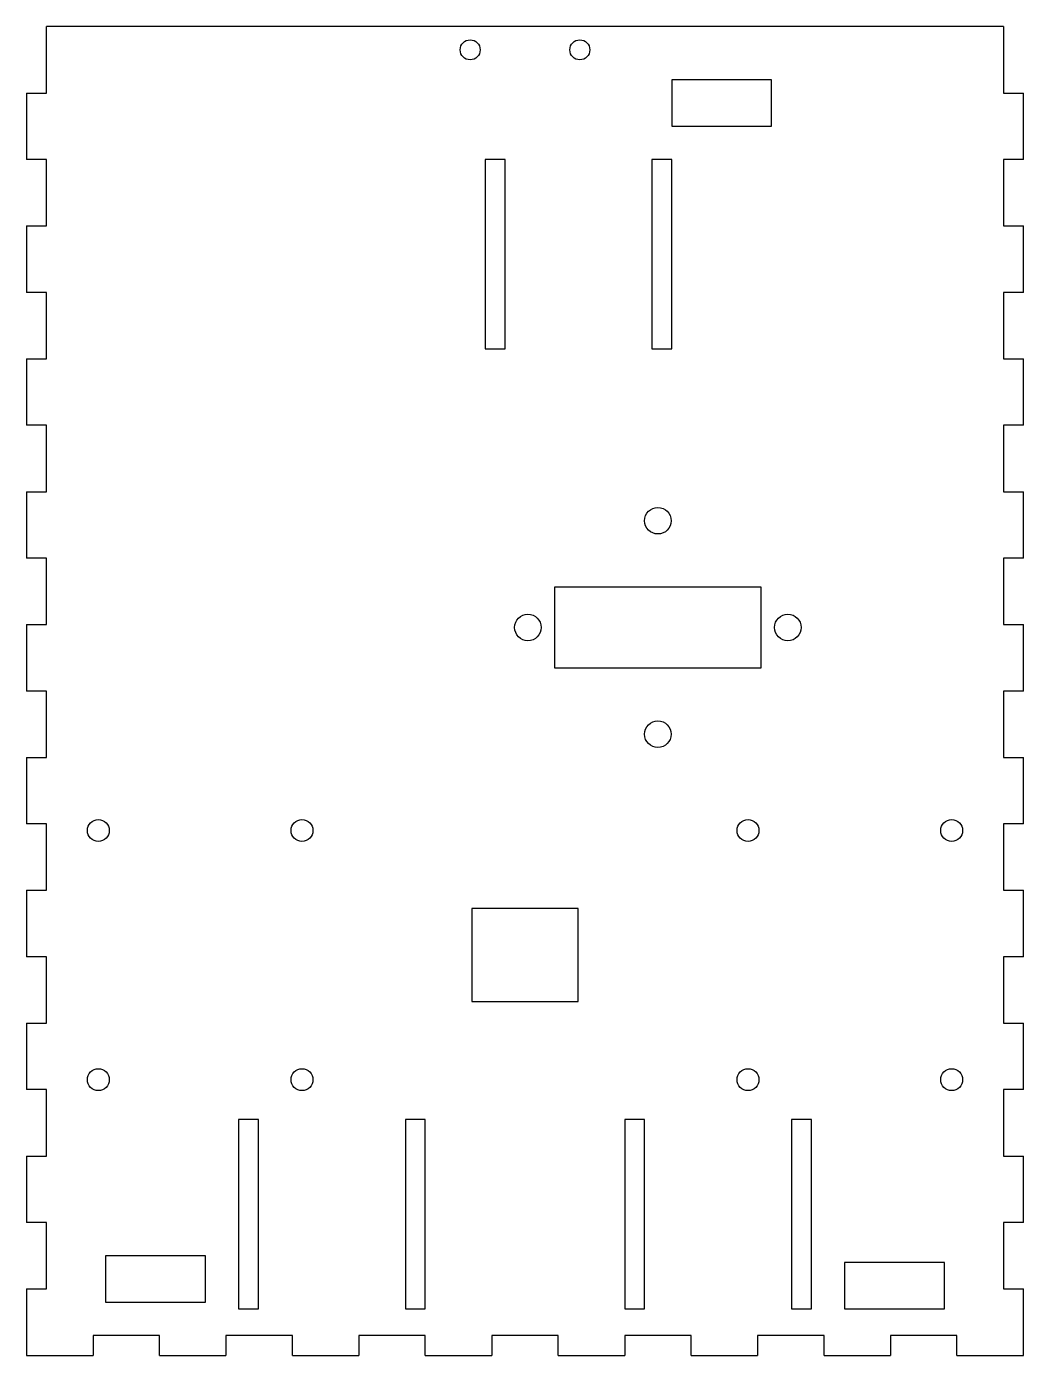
# Model space of a CAD drawing. Header units: millimetres. Extents: x 0 to 150, y 0 to 200.
import ezdxf

# ---------------------------------------------------------------- set-up
doc = ezdxf.new("R2010")
doc.units = ezdxf.units.MM

msp = doc.modelspace()

# ---------------------------------------------------------------- linework, layer by layer
at = {"color": 7, "linetype": 'Continuous', "lineweight": 25}
for p, q in [((3, 190), (3, 200)), ((147, 200), (3, 200)), ((147, 200), (147, 190)), ((112.1, 192), (97.1, 192)), ((97.1, 192), (97.1, 185)), ((112.1, 185), (112.1, 192)), ((0, 190), (0, 180)), ((0, 190), (3, 190)), ((147, 190), (150, 190)), ((150, 180), (150, 190)), ((97.1, 185), (112.1, 185)), ((3, 180), (0, 180)), ((3, 170), (3, 180)), ((69, 180), (69, 151.5)), ((72, 180), (69, 180)), ((72, 151.5), (72, 180)), ((97.1, 180), (94.1, 180)), ((94.1, 180), (94.1, 151.5)), ((97.1, 151.5), (97.1, 180)), ((150, 180), (147, 180)), ((147, 180), (147, 170)), ((0, 170), (0, 160)), ((0, 170), (3, 170)), ((147, 170), (150, 170)), ((150, 160), (150, 170)), ((3, 160), (0, 160)), ((3, 150), (3, 160)), ((150, 160), (147, 160)), ((147, 160), (147, 150)), ((0, 150), (0, 140)), ((0, 150), (3, 150)), ((69, 151.5), (72, 151.5)), ((94.1, 151.5), (97.1, 151.5)), ((147, 150), (150, 150)), ((150, 140), (150, 150)), ((3, 140), (0, 140)), ((3, 130), (3, 140)), ((150, 140), (147, 140)), ((147, 140), (147, 130)), ((0, 130), (0, 120)), ((0, 130), (3, 130)), ((147, 130), (150, 130)), ((150, 120), (150, 130)), ((3, 120), (0, 120)), ((3, 110), (3, 120)), ((150, 120), (147, 120)), ((147, 120), (147, 110)), ((110.56, 115.63), (79.44, 115.63)), ((79.44, 115.63), (79.44, 103.5)), ((110.56, 103.5), (110.56, 115.63)), ((0, 110), (0, 100)), ((0, 110), (3, 110)), ((147, 110), (150, 110)), ((150, 100), (150, 110)), ((79.44, 103.5), (110.56, 103.5)), ((3, 100), (0, 100)), ((3, 90), (3, 100)), ((150, 100), (147, 100)), ((147, 100), (147, 90)), ((0, 90), (0, 80)), ((0, 90), (3, 90)), ((147, 90), (150, 90)), ((150, 80), (150, 90)), ((3, 80), (0, 80)), ((3, 70), (3, 80)), ((150, 80), (147, 80)), ((147, 80), (147, 70)), ((0, 70), (0, 60)), ((0, 70), (3, 70)), ((147, 70), (150, 70)), ((150, 60), (150, 70)), ((67, 67.25), (67, 53.25)), ((83, 67.25), (67, 67.25)), ((83, 53.25), (83, 67.25)), ((3, 60), (0, 60)), ((3, 50), (3, 60)), ((150, 60), (147, 60)), ((147, 60), (147, 50)), ((67, 53.25), (83, 53.25)), ((0, 50), (0, 40)), ((0, 50), (3, 50)), ((147, 50), (150, 50)), ((150, 40), (150, 50)), ((3, 40), (0, 40)), ((3, 30), (3, 40)), ((150, 40), (147, 40)), ((147, 40), (147, 30)), ((34.9, 35.5), (31.9, 35.5)), ((31.9, 35.5), (31.9, 7)), ((34.9, 7), (34.9, 35.5)), ((60, 35.5), (57, 35.5)), ((57, 35.5), (57, 7)), ((60, 7), (60, 35.5)), ((93, 35.5), (90, 35.5)), ((90, 35.5), (90, 7)), ((93, 7), (93, 35.5)), ((118.1, 35.5), (115.1, 35.5)), ((115.1, 35.5), (115.1, 7)), ((118.1, 7), (118.1, 35.5)), ((0, 30), (0, 20)), ((0, 30), (3, 30)), ((147, 30), (150, 30)), ((150, 20), (150, 30)), ((3, 20), (0, 20)), ((3, 10), (3, 20)), ((150, 20), (147, 20)), ((147, 20), (147, 10)), ((11.9, 15), (11.9, 8)), ((26.9, 15), (11.9, 15)), ((26.9, 8), (26.9, 15)), ((138.1, 14), (123.1, 14)), ((123.1, 14), (123.1, 7)), ((138.1, 7), (138.1, 14)), ((0, 10), (3, 10)), ((0, 10), (0, 0)), ((147, 10), (150, 10)), ((150, 0), (150, 10)), ((11.9, 8), (26.9, 8)), ((31.9, 7), (34.9, 7)), ((57, 7), (60, 7)), ((90, 7), (93, 7)), ((115.1, 7), (118.1, 7)), ((123.1, 7), (138.1, 7)), ((10, 3), (10, 0)), ((20, 3), (10, 3)), ((20, 0), (20, 3)), ((30, 3), (30, 0)), ((40, 3), (30, 3)), ((40, 0), (40, 3)), ((60, 3), (50, 3)), ((50, 3), (50, 0)), ((60, 0), (60, 3)), ((70, 3), (70, 0)), ((80, 3), (70, 3)), ((80, 0), (80, 3)), ((100, 3), (90, 3)), ((90, 3), (90, 0)), ((100, 0), (100, 3)), ((120, 3), (110, 3)), ((110, 3), (110, 0)), ((120, 0), (120, 3)), ((140, 3), (130, 3)), ((130, 3), (130, 0)), ((140, 0), (140, 3)), ((0, 0), (10, 0)), ((20, 0), (30, 0)), ((40, 0), (50, 0)), ((60, 0), (70, 0)), ((80, 0), (90, 0)), ((100, 0), (110, 0)), ((120, 0), (130, 0)), ((140, 0), (150, 0))]:
    msp.add_line(p, q, dxfattribs=at)
for centre, radius in [((83.25, 196.5), 1.5), ((66.75, 196.5), 1.5), ((95, 125.63), 2), ((75.44, 109.56), 2), ((114.56, 109.56), 2), ((95, 93.5), 2), ((10.8, 79), 1.65), ((41.44, 79), 1.65), ((108.56, 79), 1.65), ((139.2, 79), 1.65), ((10.8, 41.5), 1.65), ((41.44, 41.5), 1.65), ((108.56, 41.5), 1.65), ((139.2, 41.5), 1.65)]:
    msp.add_circle(centre, radius, dxfattribs=at)

doc.saveas('drawing.dxf')
